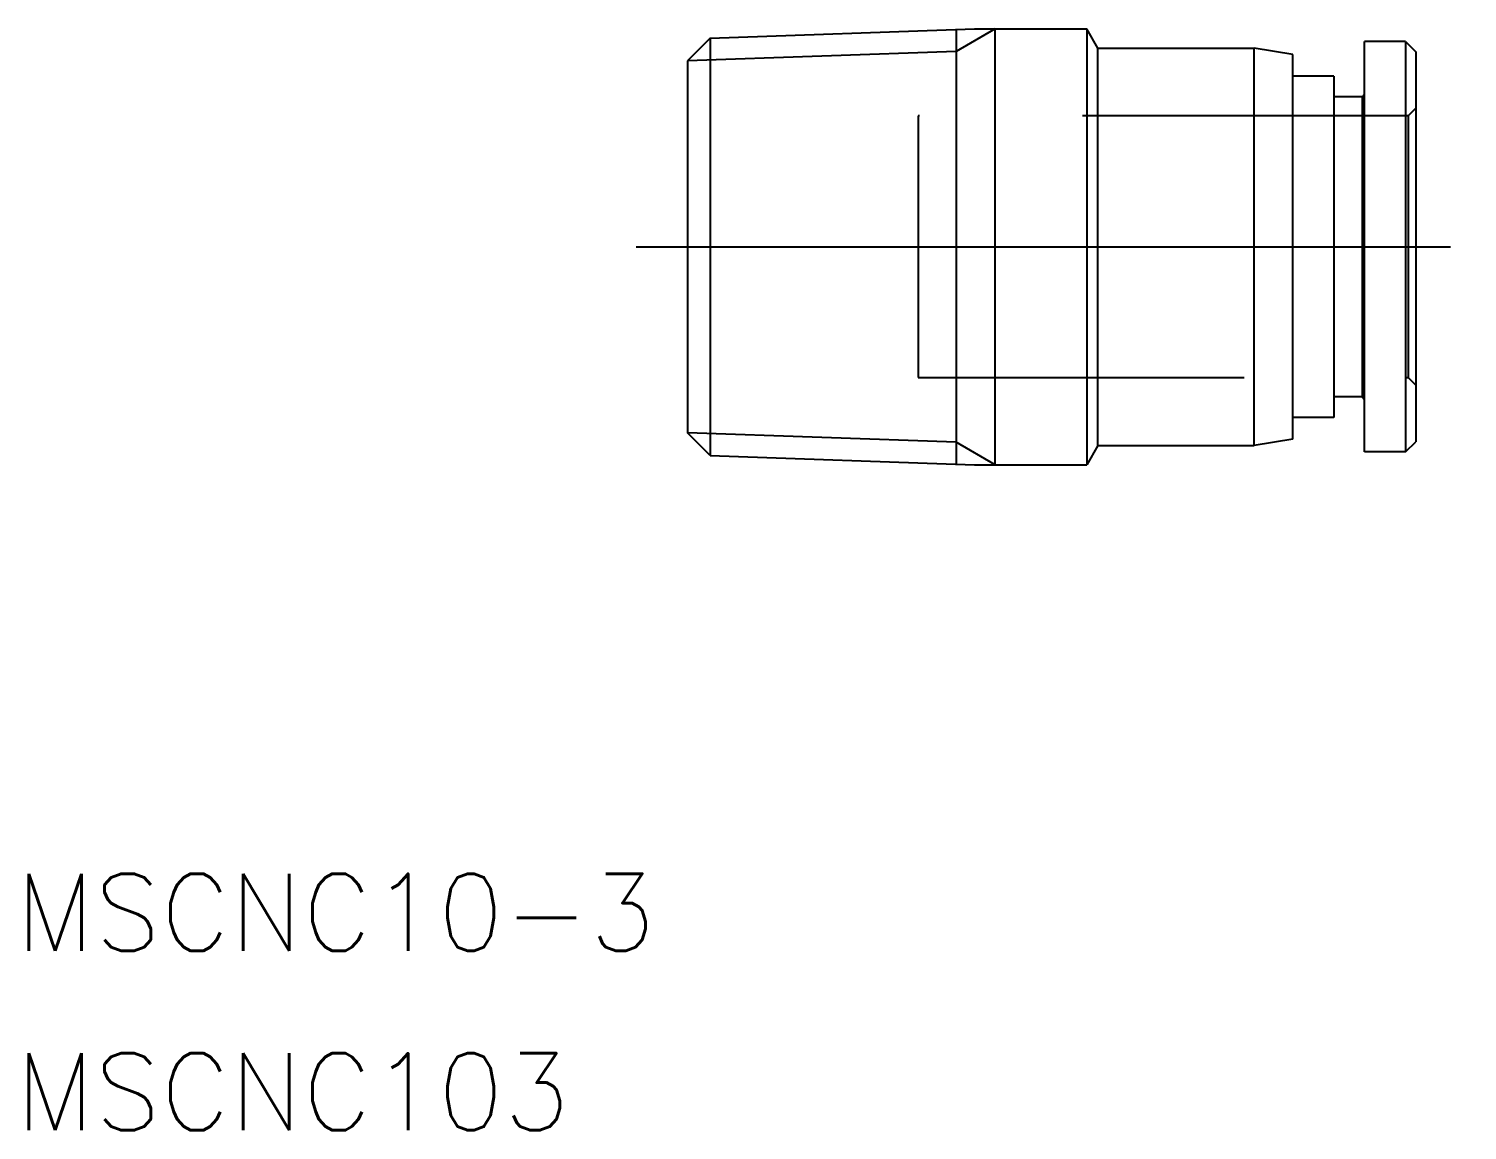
# Model space of a CAD drawing. Extents: x -76 to 11.2, y -34.4 to 10.5.
# Drawn here: x -76 to -19.9, y -34.4 to 8.5 of the extents above; entities that cross this region are included whole.
import ezdxf

# ---------------------------------------------------------------- set-up
doc = ezdxf.new("R2010")
doc.units = 0
doc.linetypes.add('CENTER', pattern=[50.8, 31.75, -6.35, 6.35, -6.35])
doc.linetypes.add('DASHED', pattern=[19.05, 12.7, -6.35])
doc.layers.get('0').update_dxf_attribs({"linetype": 'CONTINUOUS'})
doc.layers.add('CENTER', color=1, linetype='CENTER')
doc.styles.get("Standard").update_dxf_attribs({"font": 'txt.shx', "height": 3, "bigfont": 'bigfont.shx'})

msp = doc.modelspace()

# ---------------------------------------------------------------- linework, layer by layer
at = {"color": 7, "linetype": 'CONTINUOUS'}
for p, q in [((-49.422, 8.14), (-39.119, 8.5)), ((-39.835, 8.475), (-39.835, -8.475)), ((-39.119, 8.5), (-34.742, 8.5)), ((-38.309, -8.5), (-38.309, 8.5)), ((-34.742, 8.5), (-34.742, -8.5)), ((-34.309, 7.75), (-34.742, 8.5)), ((-49.422, 8.14), (-50.309, 7.253)), ((-49.422, 8.14), (-49.422, -8.14)), ((-23.909, -8), (-23.909, 8)), ((-22.309, 8), (-23.909, 8)), ((-22.309, 8), (-22.309, -8)), ((-22.309, 8), (-21.909, 7.6)), ((-34.309, -7.75), (-34.309, 7.75)), ((-34.309, 7.75), (-28.209, 7.75)), ((-28.209, -7.75), (-28.209, 7.75)), ((-26.709, 7.5), (-28.209, 7.75)), ((-26.709, -7.5), (-26.709, 7.5)), ((-21.909, 7.6), (-21.909, -7.6)), ((-50.309, 7.253), (-50.309, -7.253)), ((-25.109, 6.65), (-26.709, 6.65)), ((-25.109, 6.65), (-25.109, -6.65)), ((-24.009, 5.85), (-25.109, 5.85)), ((-24.009, 5.85), (-23.909, 5.95)), ((-24.009, 5.85), (-24.009, -5.85)), ((-24.009, -5.85), (-25.109, -5.85)), ((-24.009, -5.85), (-23.909, -5.95)), ((-25.109, -6.65), (-26.709, -6.65)), ((-49.422, -8.14), (-50.309, -7.253)), ((-34.309, -7.75), (-34.742, -8.5)), ((-34.309, -7.75), (-28.209, -7.75)), ((-26.709, -7.5), (-28.209, -7.75)), ((-22.309, -8), (-21.909, -7.6)), ((-49.422, -8.14), (-39.119, -8.5)), ((-22.309, -8), (-23.909, -8)), ((-39.119, -8.5), (-34.742, -8.5))]:
    msp.add_line(p, q, dxfattribs=at)
at = {"color": 3, "linetype": 'CONTINUOUS'}
for p, q in [((-38.309, 8.5), (-39.835, 7.619)), ((-39.835, 7.619), (-50.309, 7.253)), ((-39.835, -7.619), (-50.309, -7.253)), ((-38.309, -8.5), (-39.835, -7.619))]:
    msp.add_line(p, q, dxfattribs=at)
at = {"color": 3, "linetype": 'DASHED'}
for p, q in [((-22.209, 5.1), (-41.309, 5.1)), ((-41.309, 5.1), (-41.309, -5.1)), ((-21.909, 5.4), (-22.209, 5.1)), ((-22.209, 5.1), (-22.209, -5.1)), ((-41.309, -5.1), (-22.209, -5.1)), ((-22.209, -5.1), (-21.909, -5.4))]:
    msp.add_line(p, q, dxfattribs=at)
at = {"layer": 'CENTER', "color": 1, "linetype": 'CENTER'}
msp.add_line((-52.309, 0), (-19.909, 0), dxfattribs=at)

# ---------------------------------------------------------------- texts
at = {"color": 7, "linetype": 'CONTINUOUS'}
for s, p in [('MSCNC10-3', (-76.499, -27.443)), ('MSCNC103', (-76.499, -34.443))]:
    msp.add_text(s, height=3, dxfattribs=at).set_placement(p)

doc.saveas('drawing.dxf')
